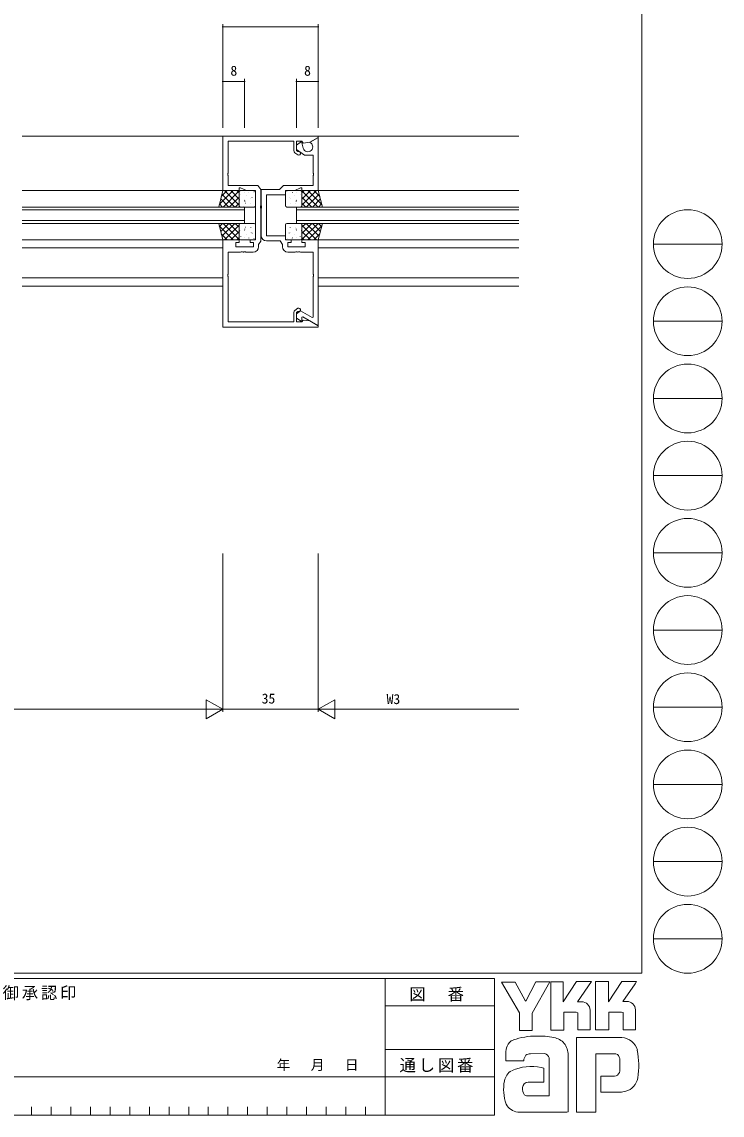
# Model space of a CAD drawing. Units: millimetres, scale not verified. Extents: x -594 to 539, y -420 to 386.
# Drawn here: x 282.9 to 539.5, y -420 to -19.5 of the extents above; entities that cross this region are included whole.
import ezdxf
from ezdxf.enums import TextEntityAlignment as Align

# ---------------------------------------------------------------- set-up
doc = ezdxf.new("R2010")
doc.units = ezdxf.units.MM
doc.header["$LTSCALE"] = 2
for name, color, linetype, lineweight in [('0-1_YKK_ZWAK', 7, 'Continuous', 9), ('0-3_YKK_12', 2, 'Continuous', 9), ('0-5_YKK_D', 6, 'Continuous', 9), ('0-6_YKK_13', 4, 'Continuous', 9), ('0-7_YKK_11', 7, 'Continuous', 9)]:
    doc.layers.add(name, color=color, linetype=linetype, lineweight=lineweight)
doc.styles.add('ＭＳ ゴシック', font='')
doc.styles.get('ＭＳ ゴシック').set_extended_font_data('MS Gothic')

msp = doc.modelspace()

# ---------------------------------------------------------------- linework, layer by layer
at = {"layer": '0-1_YKK_ZWAK'}
for p, q in [((510, 382), (510, -368)), ((514.252, -100.88), (539.452, -100.88)), ((514.252, -129.16), (539.452, -129.16)), ((514.252, -157.44), (539.452, -157.44)), ((514.252, -185.72), (539.452, -185.72)), ((514.252, -214), (539.452, -214)), ((514.252, -242.28), (539.452, -242.28)), ((514.252, -270.56), (539.452, -270.56)), ((514.252, -298.84), (539.452, -298.84)), ((514.252, -327.12), (539.452, -327.12)), ((514.252, -355.4), (539.452, -355.4)), ((510, -368), (-590, -368)), ((456, -370), (-590, -370)), ((416, -370), (416, -420)), ((456, -370), (456, -420)), ((458.624, -371.294), (463.644, -371.294)), ((465.188, -382.569), (458.624, -371.294)), ((471.194, -371.14), (467.544, -378.245)), ((476.657, -388.902), (476.657, -371.178)), ((493.106, -371.024), (497.778, -371.024)), ((493.106, -388.748), (493.106, -371.024)), ((502.682, -371.024), (508.088, -371.024)), ((507.548, -371.951), (503.088, -378.322)), ((508.088, -371.024), (507.548, -371.951)), ((416, -380), (456, -380)), ((487.97, -378.438), (486.486, -378.438)), ((504.572, -378.322), (503.088, -378.322)), ((485.963, -382.26), (481.406, -382.26)), ((491.06, -381.527), (491.06, -388.786)), ((497.971, -382.222), (497.971, -388.748)), ((502.528, -382.222), (497.971, -382.222)), ((503.146, -382.453), (502.528, -382.222)), ((503.146, -388.709), (503.146, -382.453)), ((507.663, -381.527), (507.663, -388.709)), ((502.605, -391.566), (486.04, -391.566)), ((486.04, -391.566), (486.04, -418.866)), ((497.971, -388.748), (493.106, -388.748)), ((503.146, -388.637), (503.218, -388.709)), ((507.663, -388.709), (503.146, -388.709)), ((416, -395.999), (456, -395.999)), ((460.169, -400.1), (460.169, -397.344)), ((466.81, -400.1), (460.169, -400.1)), ((474.494, -397.436), (469.212, -397.536)), ((476.039, -412.958), (476.039, -399.057)), ((483.028, -397.976), (483.028, -418.828)), ((493.222, -397.513), (499.863, -397.513)), ((493.222, -418.866), (493.222, -397.513)), ((501.962, -399.652), (501.987, -403.415)), ((272, -406), (416, -406)), ((456, -405.999), (416, -405.999)), ((474.108, -407.9), (468.402, -407.907)), ((494.96, -405.699), (494.96, -411.607)), ((500.018, -405.699), (494.96, -405.699)), ((494.96, -411.607), (502.566, -411.607)), ((502.566, -411.607), (504.111, -411.259)), ((468.007, -412.958), (476.039, -412.958)), ((475.421, -412.958), (475.923, -412.958)), ((476.039, -412.957), (476.04, -412.958)), ((-590, -420), (456, -420)), ((286.4, -417), (286.4, -420)), ((293.6, -417), (293.6, -420)), ((300.8, -417), (300.8, -420)), ((308, -417), (308, -420)), ((315.2, -417), (315.2, -420)), ((322.4, -417), (322.4, -420)), ((329.6, -417), (329.6, -420)), ((336.8, -417), (336.8, -420)), ((344, -417), (344, -420)), ((351.2, -417), (351.2, -420)), ((358.4, -417), (358.4, -420)), ((365.6, -417), (365.6, -420)), ((372.8, -417), (372.8, -420)), ((380, -417), (380, -420)), ((387.2, -417), (387.2, -420)), ((394.4, -417), (394.4, -420)), ((401.6, -417), (401.6, -420)), ((408.8, -417), (408.8, -420)), ((466.81, -418.944), (464.686, -418.944)), ((482.564, -418.905), (466.81, -418.944)), ((483.028, -418.828), (482.564, -418.905))]:
    msp.add_line(p, q, dxfattribs=at)
for points in [[(463.644, -371.294), (467.235, -378.013), (467.544, -378.245)], [(471.194, -371.14), (476.374, -371.14), (469.899, -382.608)], [(476.657, -371.178), (481.252, -371.178), (481.252, -378.462), (486.078, -371.101)], [(486.078, -371.101), (491.543, -371.101), (486.486, -378.438)], [(497.778, -371.024), (497.778, -378.441), (502.682, -371.024)], [(469.899, -382.608), (469.899, -388.941), (465.188, -388.941), (465.188, -382.569)], [(481.406, -382.26), (481.406, -388.902), (476.657, -388.902)], [(491.06, -388.786), (486.58, -388.786), (486.58, -382.492), (485.963, -382.26)], [(473.104, -402.533), (474.108, -402.764), (474.108, -407.9)], [(486.04, -418.866), (492.102, -418.866), (493.222, -418.866)]]:
    msp.add_lwpolyline(points, dxfattribs=at)
for centre in [(526.852, -100.88), (526.852, -129.16), (526.852, -157.44), (526.852, -185.72), (526.852, -214), (526.852, -242.28), (526.852, -270.56), (526.852, -298.84), (526.852, -327.12), (526.852, -355.4)]:
    msp.add_circle(centre, 12.6, dxfattribs=at)
for centre, radius, start, end in [((487.97, -381.527), 3.089, 0.00165, 89.99603), ((504.572, -381.411), 3.089, 0.00165, 89.99603), ((464.009, -395.793), 3.491, 109.02126, 161.51263), ((471.317, -416.287), 25.257, 89.89165, 109.30847), ((472.059, -420.662), 29.64, 78.78009, 91.46938), ((476.758, -397.852), 6.355, 40.66422, 80.31693), ((502.388, -397.772), 6.202, 14.44571, 87.08746), ((467.37, -397.379), 7.196, 158.41083, 179.71774), ((476.441, -397.836), 6.588, 358.78058, 38.76563), ((479.094, -401.696), 29.8, 350.99026, 10.67624), ((469.822, -400.01), 3.013, 138.46381, 181.71359), ((469.021, -399.958), 2.43, 85.50551, 126.78038), ((473.794, -399.649), 2.321, 14.75519, 72.44994), ((500.093, -399.256), 1.756, 16.43123, 96.91661), ((496.759, -400.297), 5.248, 4.93422, 17.03551), ((465.181, -408.468), 5.583, 121.8271, 169.08475), ((469.601, -421.22), 19.013, 79.38097, 112.05824), ((500.019, -403.834), 1.865, 269.95467, 342.90144), ((496.728, -402.916), 5.281, 343.6902, 354.75362), ((475.213, -410.564), 15.832, 168.76372, 199.80078), ((468.414, -409.97), 2.064, 90.33952, 178.03638), ((502.479, -405.35), 6.13, 285.4429, 349.90448), ((469.689, -410.469), 3.384, 171.08202, 216.71922), ((468.357, -410.807), 2.18, 230.97279, 260.7549), ((465.2, -413.489), 5.461, 207.31435, 263.59464)]:
    msp.add_arc(centre, radius, start, end, dxfattribs=at)
at = {"layer": '0-3_YKK_12'}
for p, q in [((282.99, -61.3), (356.79, -61.3)), ((391.19, -61.3), (464.99, -61.3)), ((391.19, -61.3), (464.99, -61.3)), ((282.99, -81.3), (356.79, -81.3)), ((391.49, -81.3), (464.99, -81.3)), ((391.49, -81.3), (464.99, -81.3)), ((364.49, -87.3), (282.99, -87.3)), ((364.49, -93.3), (364.49, -87.3)), ((383.49, -87.3), (464.99, -87.3)), ((383.49, -93.3), (383.49, -87.3)), ((364.49, -88.3), (282.99, -88.3)), ((383.49, -88.3), (464.99, -88.3)), ((364.49, -92.3), (282.99, -92.3)), ((364.49, -93.3), (282.99, -93.3)), ((383.49, -92.3), (464.99, -92.3)), ((383.49, -93.3), (464.99, -93.3)), ((282.99, -99.3), (356.79, -99.3)), ((391.49, -99.3), (464.99, -99.3)), ((391.49, -99.3), (464.99, -99.3)), ((282.99, -102.3), (356.49, -102.3)), ((391.49, -102.3), (464.99, -102.3)), ((391.49, -102.3), (464.99, -102.3)), ((282.99, -113.3), (356.49, -113.3)), ((391.49, -113.3), (464.99, -113.3)), ((391.49, -113.3), (464.99, -113.3)), ((282.99, -116.3), (356.49, -116.3)), ((391.49, -116.3), (464.99, -116.3)), ((391.49, -116.3), (464.99, -116.3))]:
    msp.add_line(p, q, dxfattribs=at)
at = {"layer": '0-5_YKK_D'}
for p, q in [((356.49, -58.3), (356.49, -20.3)), ((356.49, -21.3), (391.49, -21.3)), ((391.49, -58.3), (391.49, -20.3)), ((356.49, -58.3), (356.49, -40.3)), ((356.49, -41.3), (364.49, -41.3)), ((364.49, -58.3), (364.49, -40.3)), ((383.49, -58.3), (383.49, -40.3)), ((391.49, -41.3), (383.49, -41.3)), ((391.49, -58.3), (391.49, -40.3)), ((356.49, -214.3), (356.49, -272.3)), ((356.49, -214.3), (356.49, -272.3)), ((391.49, -214.3), (391.49, -272.3)), ((391.49, -214.3), (391.49, -272.3)), ((356.49, -271.3), (350.428, -267.8)), ((350.428, -267.8), (350.428, -274.8)), ((391.49, -271.3), (397.552, -267.8)), ((397.552, -274.8), (397.552, -267.8)), ((213.49, -271.3), (349.49, -271.3)), ((356.49, -271.3), (344.366, -271.3)), ((356.49, -271.3), (350.428, -274.8)), ((391.49, -271.3), (356.49, -271.3)), ((391.49, -271.3), (397.552, -274.8)), ((391.49, -271.3), (403.614, -271.3)), ((398.49, -271.3), (464.99, -271.3))]:
    msp.add_line(p, q, dxfattribs=at)
for centre, start, end in [((356.49, -21.3), 0, 180), ((356.49, -21.3), 180, 0), ((391.49, -21.3), 0, 180), ((391.49, -21.3), 180, 0), ((356.49, -41.3), 0, 180), ((356.49, -41.3), 180, 0), ((364.49, -41.3), 0, 180), ((364.49, -41.3), 180, 0), ((383.49, -41.3), 0, 180), ((383.49, -41.3), 180, 0), ((391.49, -41.3), 0, 180), ((391.49, -41.3), 180, 0), ((391.49, -271.3), 0, 180), ((391.49, -271.3), 180, 0)]:
    msp.add_arc(centre, 0.106, start, end, dxfattribs=at)
at = {"layer": '0-6_YKK_13'}
for p, q in [((355.206, -86.438), (360.343, -81.3)), ((355.954, -83.445), (358.098, -81.3)), ((356.174, -82.564), (360.911, -87.3)), ((356.588, -87.3), (362.49, -81.399)), ((357.156, -81.3), (362.49, -86.635)), ((358.833, -87.3), (362.49, -83.644)), ((359.401, -81.3), (362.49, -84.39)), ((361.646, -81.3), (362.49, -82.145)), ((362.49, -81.8), (362.49, -86.8)), ((362.585, -83.928), (362.592, -83.934)), ((367.99, -81.3), (362.99, -81.3)), ((363.111, -82.535), (363.135, -82.579)), ((364.568, -82.108), (364.575, -82.115)), ((365.302, -83.178), (365.326, -83.222)), ((365.982, -81.937), (366.07, -81.983)), ((366.772, -84.083), (366.78, -84.09)), ((367.192, -83.769), (367.216, -83.813)), ((367.926, -81.745), (367.95, -81.788)), ((368.49, -86.8), (368.49, -81.8)), ((379.49, -86.8), (379.49, -81.8)), ((379.99, -81.3), (384.99, -81.3)), ((380.054, -81.745), (380.03, -81.788)), ((380.788, -83.769), (380.764, -83.813)), ((381.208, -84.083), (381.2, -84.09)), ((381.998, -81.937), (381.91, -81.983)), ((382.678, -83.178), (382.654, -83.222)), ((383.413, -82.108), (383.405, -82.115)), ((384.869, -82.535), (384.846, -82.579)), ((385.395, -83.928), (385.388, -83.934)), ((386.334, -81.3), (385.49, -82.145)), ((388.579, -81.3), (385.49, -84.39)), ((390.824, -81.3), (385.49, -86.635)), ((391.392, -87.3), (385.49, -81.399)), ((385.49, -81.8), (385.49, -86.8)), ((389.147, -87.3), (385.49, -83.644)), ((391.806, -82.564), (387.07, -87.3)), ((392.774, -86.438), (387.637, -81.3)), ((392.026, -83.445), (389.882, -81.3)), ((355.276, -86.156), (356.421, -87.3)), ((355.725, -84.36), (358.666, -87.3)), ((361.078, -87.3), (362.49, -85.889)), ((362.678, -84.612), (362.702, -84.655)), ((362.99, -87.3), (367.99, -87.3)), ((364.136, -87.279), (364.147, -87.3)), ((364.457, -84.826), (364.546, -84.873)), ((364.568, -85.203), (364.592, -85.247)), ((364.753, -85.869), (364.76, -85.876)), ((366.76, -85.846), (366.784, -85.89)), ((384.99, -87.3), (379.99, -87.3)), ((381.22, -85.846), (381.196, -85.89)), ((383.228, -85.869), (383.22, -85.876)), ((383.412, -85.203), (383.388, -85.247)), ((383.523, -84.826), (383.435, -84.873)), ((383.844, -87.279), (383.833, -87.3)), ((385.302, -84.612), (385.278, -84.655)), ((386.902, -87.3), (385.49, -85.889)), ((392.255, -84.36), (389.315, -87.3)), ((392.704, -86.156), (391.56, -87.3)), ((355.206, -94.163), (360.343, -99.3)), ((355.276, -94.445), (356.421, -93.3)), ((355.725, -96.241), (358.666, -93.3)), ((356.174, -98.037), (360.911, -93.3)), ((356.588, -93.3), (362.49, -99.202)), ((357.156, -99.3), (362.49, -93.966)), ((358.833, -93.3), (362.49, -96.957)), ((361.078, -93.3), (362.49, -94.712)), ((362.49, -98.8), (362.49, -93.8)), ((362.678, -95.989), (362.702, -95.945)), ((362.99, -93.3), (367.99, -93.3)), ((364.136, -93.321), (364.147, -93.3)), ((364.457, -95.775), (364.546, -95.728)), ((364.568, -95.398), (364.592, -95.354)), ((364.753, -94.732), (364.76, -94.725)), ((366.76, -94.755), (366.784, -94.711)), ((368.49, -93.8), (368.49, -98.8)), ((379.49, -93.8), (379.49, -98.8)), ((384.99, -93.3), (379.99, -93.3)), ((381.22, -94.755), (381.196, -94.711)), ((383.228, -94.732), (383.22, -94.725)), ((383.412, -95.398), (383.388, -95.354)), ((383.523, -95.775), (383.435, -95.728)), ((383.844, -93.321), (383.833, -93.3)), ((385.302, -95.989), (385.278, -95.945)), ((386.902, -93.3), (385.49, -94.712)), ((389.147, -93.3), (385.49, -96.957)), ((391.392, -93.3), (385.49, -99.202)), ((385.49, -98.8), (385.49, -93.8)), ((390.824, -99.3), (385.49, -93.966)), ((391.806, -98.037), (387.07, -93.3)), ((392.774, -94.163), (387.637, -99.3)), ((392.255, -96.241), (389.315, -93.3)), ((392.704, -94.445), (391.56, -93.3)), ((355.954, -97.156), (358.098, -99.3)), ((359.401, -99.3), (362.49, -96.211)), ((361.646, -99.3), (362.49, -98.456)), ((362.585, -96.673), (362.592, -96.667)), ((367.99, -99.3), (362.99, -99.3)), ((363.111, -98.066), (363.135, -98.022)), ((364.568, -98.493), (364.575, -98.486)), ((365.302, -97.423), (365.326, -97.379)), ((365.982, -98.664), (366.07, -98.618)), ((366.772, -96.518), (366.78, -96.511)), ((367.192, -96.831), (367.216, -96.788)), ((367.926, -98.856), (367.95, -98.812)), ((379.99, -99.3), (384.99, -99.3)), ((380.054, -98.856), (380.03, -98.812)), ((380.788, -96.831), (380.764, -96.788)), ((381.208, -96.518), (381.2, -96.511)), ((381.998, -98.664), (381.91, -98.618)), ((382.678, -97.423), (382.654, -97.379)), ((383.413, -98.493), (383.405, -98.486)), ((384.869, -98.066), (384.846, -98.022)), ((385.395, -96.673), (385.388, -96.667)), ((388.579, -99.3), (385.49, -96.211)), ((386.334, -99.3), (385.49, -98.456)), ((392.026, -97.156), (389.882, -99.3))]:
    msp.add_line(p, q, dxfattribs=at)
for points in [[(354.99, -87.3), (356.49, -81.3), (362.49, -81.3), (362.49, -87.3)], [(392.99, -87.3), (391.49, -81.3), (385.49, -81.3), (385.49, -87.3)], [(354.99, -93.3), (356.49, -99.3), (362.49, -99.3), (362.49, -93.3)], [(392.99, -93.3), (391.49, -99.3), (385.49, -99.3), (385.49, -93.3)]]:
    msp.add_lwpolyline(points, close=True, dxfattribs=at)
for centre, start, end in [((362.99, -81.8), 90, 180), ((367.99, -81.8), 0, 90), ((379.99, -81.8), 90, 180), ((384.99, -81.8), 0, 90), ((362.99, -86.8), 180, 270), ((367.99, -86.8), 270, 0), ((379.99, -86.8), 180, 270), ((384.99, -86.8), 270, 0), ((362.99, -93.8), 90, 180), ((367.99, -93.8), 0, 90), ((379.99, -93.8), 90, 180), ((384.99, -93.8), 0, 90), ((362.99, -98.8), 180, 270), ((367.99, -98.8), 270, 0), ((379.99, -98.8), 180, 270), ((384.99, -98.8), 270, 0)]:
    msp.add_arc(centre, 0.5, start, end, dxfattribs=at)
at = {"layer": '0-7_YKK_11'}
for p, q in [((382.917, -67.447), (383.967, -68.183)), ((389.289, -64.504), (389.38, -64.847)), ((383.967, -124.418), (382.917, -125.154))]:
    msp.add_line(p, q, dxfattribs=at)
for points in [[(391.49, -61.3), (356.49, -61.3), (356.49, -81.3), (362.49, -81.3), (362.49, -80.3), (362.99, -80.3), (365.135, -81.3), (368.49, -81.3), (368.49, -99.3), (366.49, -99.3), (366.49, -100.3), (367.69, -100.3), (367.69, -101.9), (361.29, -101.9), (361.29, -100.3), (362.49, -100.3), (362.49, -99.3), (356.49, -99.3), (356.49, -131.3), (391.49, -131.3), (391.49, -130.8), (388.39, -129.011), (385.99, -128.716), (385.441, -129.37), (383.49, -129.37), (383.49, -125.973), (383.973, -125.635), (384.207, -125.587)], [(369.62, -101.83), (369.62, -100.973), (370.42, -99.83), (370.42, -87.759), (370.3, -87.575), (370.3, -87.025), (370.42, -86.842), (370.42, -80.87), (369.37, -79.37), (358.42, -79.37), (358.42, -75.759), (358.3, -75.575), (358.3, -75.025), (358.42, -74.842), (358.42, -63.23), (382.49, -63.23), (382.49, -66.628)], [(386, -65.753), (385.343, -63.303), (383.49, -64.6), (383.49, -66.2), (386.49, -68.3), (389.56, -68.3), (389.56, -74.842), (389.68, -75.025), (389.68, -75.575), (389.56, -75.759), (389.56, -79.37), (378.79, -79.37), (377.29, -80.87), (370.56, -80.87), (370.56, -86.842), (370.68, -87.025), (370.68, -87.575), (370.56, -87.759), (370.56, -97.73)], [(391.49, -130.57), (391.49, -99.3), (385.49, -99.3), (385.49, -100.3), (386.69, -100.3), (386.69, -101.9), (380.29, -101.9), (380.29, -100.3), (381.49, -100.3), (381.49, -99.3), (379.49, -99.3), (379.49, -97.8), (372.49, -97.8), (372.49, -82.8), (379.49, -82.8), (379.49, -81.3), (382.846, -81.3), (384.99, -80.3), (385.49, -80.3), (385.49, -81.3), (391.49, -81.3), (391.49, -62.031), (391.29, -61.916), (388.541, -63.503), (388.541, -63.734), (388.823, -63.897)], [(384.207, -67.014), (383.973, -66.966), (383.49, -66.628), (383.49, -63.23), (385.441, -63.23), (385.99, -63.885), (388.39, -63.59), (391.49, -61.8), (391.49, -61.3)], [(372.56, -99.73), (377.49, -99.73), (378.36, -100.973), (378.36, -101.83)], [(382.49, -125.973), (382.49, -129.37), (358.42, -129.37), (358.42, -112.759), (358.3, -112.575), (358.3, -112.025), (358.42, -111.842), (358.42, -103.83), (363.032, -103.83), (363.215, -103.71), (363.765, -103.71), (363.948, -103.83), (364.032, -103.83), (364.215, -103.71), (364.765, -103.71), (364.948, -103.83), (367.62, -103.83)], [(380.36, -103.83), (383.032, -103.83), (383.215, -103.71), (383.765, -103.71), (383.948, -103.83), (384.032, -103.83), (384.215, -103.71), (384.765, -103.71), (384.948, -103.83), (389.56, -103.83), (389.56, -111.842), (389.68, -112.025), (389.68, -112.575), (389.56, -112.759), (389.56, -127.608), (389.26, -127.781), (385.017, -125.331), (383.49, -126.4), (383.49, -127.976), (385.167, -129.151), (385.49, -128.982), (385.49, -127.683), (385.79, -127.51), (391.29, -130.685), (391.49, -130.57)]]:
    msp.add_lwpolyline(points, dxfattribs=at)
for centre, radius, start, end in [((388.323, -64.763), 1, 14.99998, 59.99997), ((383.49, -66.628), 1, 179.99998, 234.99998), ((384.34, -67.65), 0.65, 234.99998, 101.8264), ((387.69, -65.3), 1.75, 194.99997, 15), ((372.56, -97.73), 2, 180, 269.99998), ((367.62, -101.83), 2, 270, 359.99998), ((380.36, -101.83), 2, 180, 269.99998), ((383.49, -125.973), 1, 125, 180), ((384.34, -124.95), 0.65, 258.17358, 125)]:
    msp.add_arc(centre, radius, start, end, dxfattribs=at)

# ---------------------------------------------------------------- texts
at = {"layer": '0-1_YKK_ZWAK', "color": 4, "style": 'ＭＳ ゴシック'}
msp.add_text('年   月   日', height=3.666, dxfattribs=at).set_placement((376.252, -404.527), align=Align.BOTTOM_LEFT)
at = {"layer": '0-1_YKK_ZWAK', "char_height": 4.399, "attachment_point": 7, "style": 'ＭＳ ゴシック'}
for s, insert in [('\\T1.17;御承認印', (275.81, -377.904)), ('\\T1.17;図\u3000番', (424.854, -378.374)), ('\\T1.17;通し図番', (421.255, -404.406))]:
    msp.add_mtext(s, dxfattribs=dict(at, insert=insert))
at = {"layer": '0-5_YKK_D', "color": 4, "style": 'ＭＳ ゴシック'}
for s, p in [('8', (359.29, -40.3)), ('8', (386.29, -40.3)), ('35', (370.74, -270.3)), ('W3', (416.521, -270.5))]:
    msp.add_text(s, height=3.666, dxfattribs=at).set_placement(p, align=Align.BOTTOM_LEFT)

doc.saveas('drawing.dxf')
